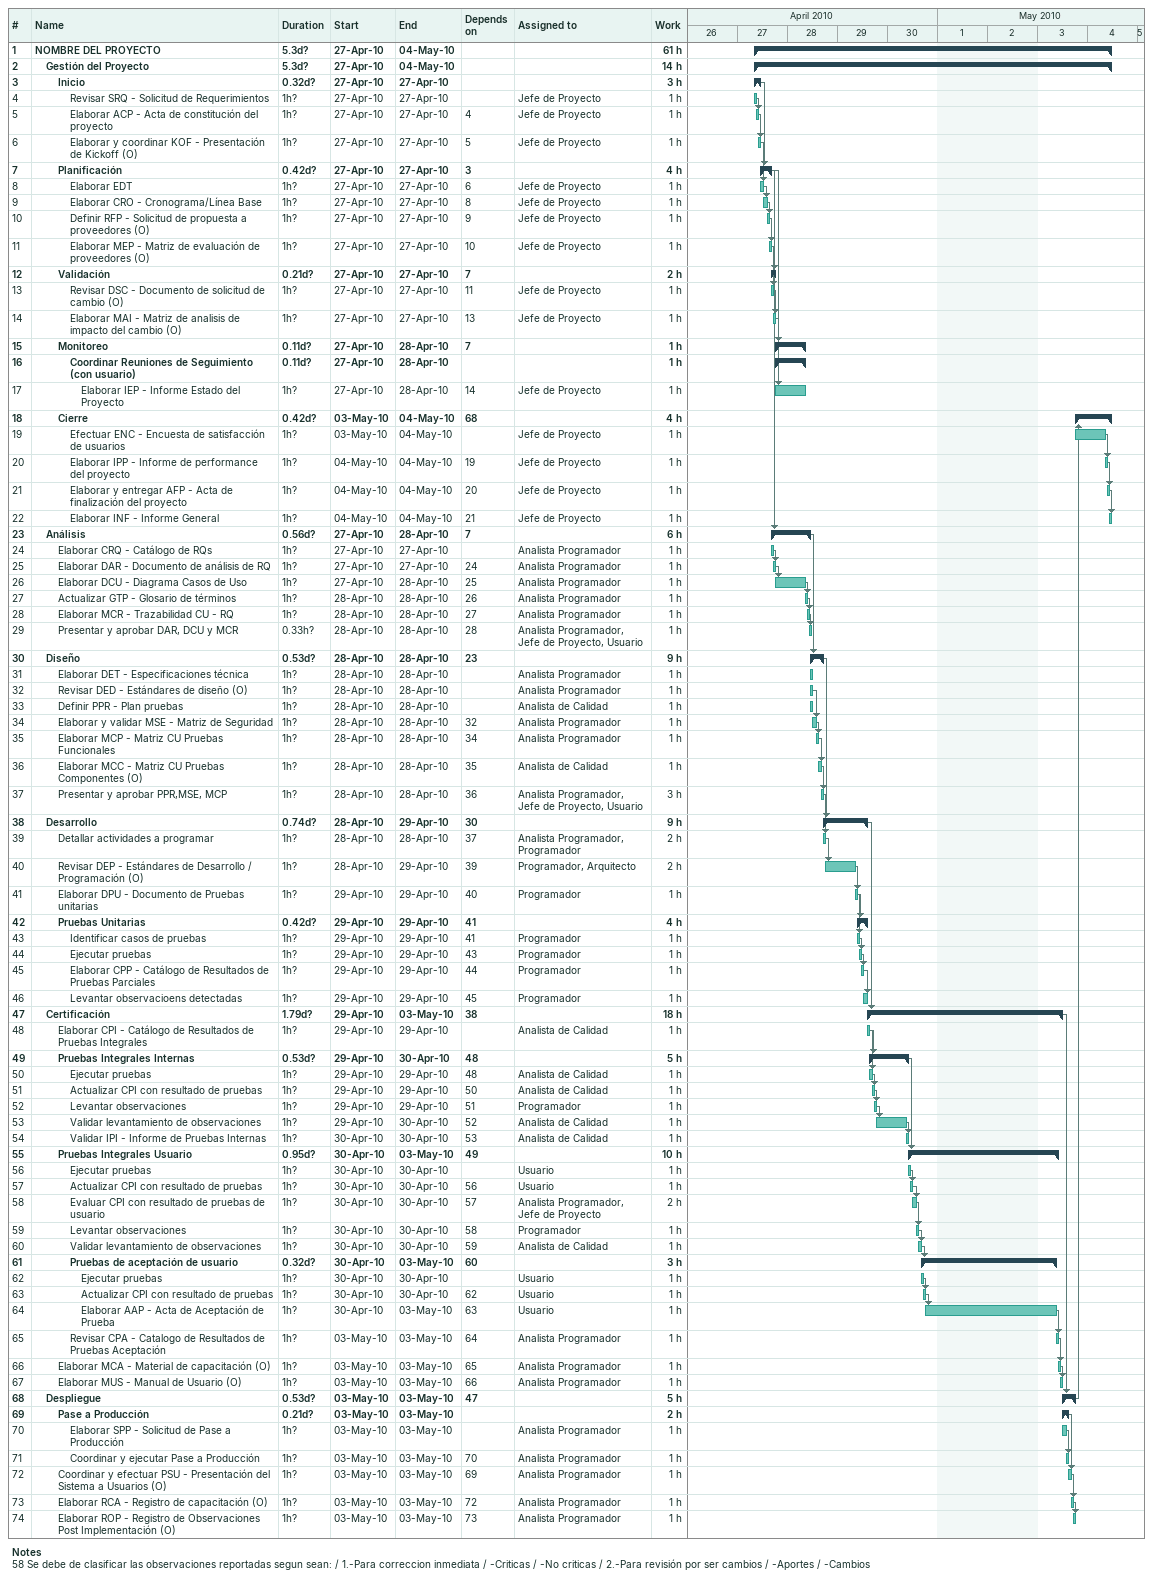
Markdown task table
| ID | Level | Task | Duration | Start | Finish | Predecessors | Resources | Work (h) |
|---|---|---|---|---|---|---|---|---|
| 1 | 1 | **NOMBRE DEL PROYECTO** | 5.3d? | 2010-04-27 | 2010-05-04 |  |  | 61 |
| 2 | 2 | **Gestión del Proyecto** | 5.3d? | 2010-04-27 | 2010-05-04 |  |  | 14 |
| 3 | 3 | **Inicio** | 0.32d? | 2010-04-27 | 2010-04-27 |  |  | 3 |
| 4 | 4 | Revisar SRQ - Solicitud de Requerimientos | 1h? | 2010-04-27 | 2010-04-27 |  | Jefe de Proyecto | 1 |
| 5 | 4 | Elaborar ACP - Acta de constitución del proyecto | 1h? | 2010-04-27 | 2010-04-27 | 4 | Jefe de Proyecto | 1 |
| 6 | 4 | Elaborar y coordinar KOF - Presentación de Kickoff (O) | 1h? | 2010-04-27 | 2010-04-27 | 5 | Jefe de Proyecto | 1 |
| 7 | 3 | **Planificación** | 0.42d? | 2010-04-27 | 2010-04-27 | 3 |  | 4 |
| 8 | 4 | Elaborar EDT | 1h? | 2010-04-27 | 2010-04-27 | 6 | Jefe de Proyecto | 1 |
| 9 | 4 | Elaborar CRO - Cronograma/Línea Base | 1h? | 2010-04-27 | 2010-04-27 | 8 | Jefe de Proyecto | 1 |
| 10 | 4 | Definir RFP - Solicitud de propuesta a proveedores (O) | 1h? | 2010-04-27 | 2010-04-27 | 9 | Jefe de Proyecto | 1 |
| 11 | 4 | Elaborar MEP - Matriz de evaluación de proveedores (O) | 1h? | 2010-04-27 | 2010-04-27 | 10 | Jefe de Proyecto | 1 |
| 12 | 3 | **Validación** | 0.21d? | 2010-04-27 | 2010-04-27 | 7 |  | 2 |
| 13 | 4 | Revisar DSC - Documento de solicitud de cambio (O) | 1h? | 2010-04-27 | 2010-04-27 | 11 | Jefe de Proyecto | 1 |
| 14 | 4 | Elaborar MAI - Matriz de analisis de impacto del cambio (O) | 1h? | 2010-04-27 | 2010-04-27 | 13 | Jefe de Proyecto | 1 |
| 15 | 3 | **Monitoreo** | 0.11d? | 2010-04-27 | 2010-04-28 | 7 |  | 1 |
| 16 | 4 | **Coordinar Reuniones de Seguimiento (con usuario)** | 0.11d? | 2010-04-27 | 2010-04-28 |  |  | 1 |
| 17 | 5 | Elaborar IEP - Informe Estado del Proyecto | 1h? | 2010-04-27 | 2010-04-28 | 14 | Jefe de Proyecto | 1 |
| 18 | 3 | **Cierre** | 0.42d? | 2010-05-03 | 2010-05-04 | 68 |  | 4 |
| 19 | 4 | Efectuar ENC - Encuesta de satisfacción de usuarios | 1h? | 2010-05-03 | 2010-05-04 |  | Jefe de Proyecto | 1 |
| 20 | 4 | Elaborar IPP - Informe de performance del proyecto | 1h? | 2010-05-04 | 2010-05-04 | 19 | Jefe de Proyecto | 1 |
| 21 | 4 | Elaborar y entregar AFP - Acta de finalización del proyecto | 1h? | 2010-05-04 | 2010-05-04 | 20 | Jefe de Proyecto | 1 |
| 22 | 4 | Elaborar INF - Informe General | 1h? | 2010-05-04 | 2010-05-04 | 21 | Jefe de Proyecto | 1 |
| 23 | 2 | **Análisis** | 0.56d? | 2010-04-27 | 2010-04-28 | 7 |  | 6 |
| 24 | 3 | Elaborar CRQ - Catálogo de RQs | 1h? | 2010-04-27 | 2010-04-27 |  | Analista Programador | 1 |
| 25 | 3 | Elaborar DAR - Documento de análisis de RQ | 1h? | 2010-04-27 | 2010-04-27 | 24 | Analista Programador | 1 |
| 26 | 3 | Elaborar DCU - Diagrama Casos de Uso | 1h? | 2010-04-27 | 2010-04-28 | 25 | Analista Programador | 1 |
| 27 | 3 | Actualizar GTP - Glosario de términos | 1h? | 2010-04-28 | 2010-04-28 | 26 | Analista Programador | 1 |
| 28 | 3 | Elaborar MCR - Trazabilidad CU - RQ | 1h? | 2010-04-28 | 2010-04-28 | 27 | Analista Programador | 1 |
| 29 | 3 | Presentar y aprobar DAR, DCU y MCR | 0.33h? | 2010-04-28 | 2010-04-28 | 28 | Analista Programador, Jefe de Proyecto, Usuario | 1 |
| 30 | 2 | **Diseño** | 0.53d? | 2010-04-28 | 2010-04-28 | 23 |  | 9 |
| 31 | 3 | Elaborar DET - Especificaciones técnica | 1h? | 2010-04-28 | 2010-04-28 |  | Analista Programador | 1 |
| 32 | 3 | Revisar DED - Estándares de diseño (O) | 1h? | 2010-04-28 | 2010-04-28 |  | Analista Programador | 1 |
| 33 | 3 | Definir PPR - Plan pruebas | 1h? | 2010-04-28 | 2010-04-28 |  | Analista de Calidad | 1 |
| 34 | 3 | Elaborar y validar MSE - Matriz de Seguridad | 1h? | 2010-04-28 | 2010-04-28 | 32 | Analista Programador | 1 |
| 35 | 3 | Elaborar MCP - Matriz CU Pruebas Funcionales | 1h? | 2010-04-28 | 2010-04-28 | 34 | Analista Programador | 1 |
| 36 | 3 | Elaborar MCC - Matriz CU Pruebas Componentes (O) | 1h? | 2010-04-28 | 2010-04-28 | 35 | Analista de Calidad | 1 |
| 37 | 3 | Presentar y aprobar PPR,MSE, MCP | 1h? | 2010-04-28 | 2010-04-28 | 36 | Analista Programador, Jefe de Proyecto, Usuario | 3 |
| 38 | 2 | **Desarrollo** | 0.74d? | 2010-04-28 | 2010-04-29 | 30 |  | 9 |
| 39 | 3 | Detallar actividades a programar | 1h? | 2010-04-28 | 2010-04-28 | 37 | Analista Programador, Programador | 2 |
| 40 | 3 | Revisar DEP - Estándares de Desarrollo / Programación (O) | 1h? | 2010-04-28 | 2010-04-29 | 39 | Programador, Arquitecto | 2 |
| 41 | 3 | Elaborar DPU - Documento de Pruebas unitarias | 1h? | 2010-04-29 | 2010-04-29 | 40 | Programador | 1 |
| 42 | 3 | **Pruebas Unitarias** | 0.42d? | 2010-04-29 | 2010-04-29 | 41 |  | 4 |
| 43 | 4 | Identificar casos de pruebas | 1h? | 2010-04-29 | 2010-04-29 | 41 | Programador | 1 |
| 44 | 4 | Ejecutar pruebas | 1h? | 2010-04-29 | 2010-04-29 | 43 | Programador | 1 |
| 45 | 4 | Elaborar CPP - Catálogo de Resultados de Pruebas Parciales | 1h? | 2010-04-29 | 2010-04-29 | 44 | Programador | 1 |
| 46 | 4 | Levantar observacioens detectadas | 1h? | 2010-04-29 | 2010-04-29 | 45 | Programador | 1 |
| 47 | 2 | **Certificación** | 1.79d? | 2010-04-29 | 2010-05-03 | 38 |  | 18 |
| 48 | 3 | Elaborar CPI - Catálogo de Resultados de Pruebas Integrales | 1h? | 2010-04-29 | 2010-04-29 |  | Analista de Calidad | 1 |
| 49 | 3 | **Pruebas Integrales Internas** | 0.53d? | 2010-04-29 | 2010-04-30 | 48 |  | 5 |
| 50 | 4 | Ejecutar pruebas | 1h? | 2010-04-29 | 2010-04-29 | 48 | Analista de Calidad | 1 |
| 51 | 4 | Actualizar CPI con resultado de pruebas | 1h? | 2010-04-29 | 2010-04-29 | 50 | Analista de Calidad | 1 |
| 52 | 4 | Levantar observaciones | 1h? | 2010-04-29 | 2010-04-29 | 51 | Programador | 1 |
| 53 | 4 | Validar levantamiento de observaciones | 1h? | 2010-04-29 | 2010-04-30 | 52 | Analista de Calidad | 1 |
| 54 | 4 | Validar IPI - Informe de Pruebas Internas | 1h? | 2010-04-30 | 2010-04-30 | 53 | Analista de Calidad | 1 |
| 55 | 3 | **Pruebas Integrales Usuario** | 0.95d? | 2010-04-30 | 2010-05-03 | 49 |  | 10 |
| 56 | 4 | Ejecutar pruebas | 1h? | 2010-04-30 | 2010-04-30 |  | Usuario | 1 |
| 57 | 4 | Actualizar CPI con resultado de pruebas | 1h? | 2010-04-30 | 2010-04-30 | 56 | Usuario | 1 |
| 58 | 4 | Evaluar CPI con resultado de pruebas de usuario | 1h? | 2010-04-30 | 2010-04-30 | 57 | Analista Programador, Jefe de Proyecto | 2 |
| 59 | 4 | Levantar observaciones | 1h? | 2010-04-30 | 2010-04-30 | 58 | Programador | 1 |
| 60 | 4 | Validar levantamiento de observaciones | 1h? | 2010-04-30 | 2010-04-30 | 59 | Analista de Calidad | 1 |
| 61 | 4 | **Pruebas de aceptación de usuario** | 0.32d? | 2010-04-30 | 2010-05-03 | 60 |  | 3 |
| 62 | 5 | Ejecutar pruebas | 1h? | 2010-04-30 | 2010-04-30 |  | Usuario | 1 |
| 63 | 5 | Actualizar CPI con resultado de pruebas | 1h? | 2010-04-30 | 2010-04-30 | 62 | Usuario | 1 |
| 64 | 5 | Elaborar AAP - Acta de Aceptación de Prueba | 1h? | 2010-04-30 | 2010-05-03 | 63 | Usuario | 1 |
| 65 | 4 | Revisar CPA - Catalogo de Resultados de Pruebas Aceptación | 1h? | 2010-05-03 | 2010-05-03 | 64 | Analista Programador | 1 |
| 66 | 3 | Elaborar MCA - Material de capacitación (O) | 1h? | 2010-05-03 | 2010-05-03 | 65 | Analista Programador | 1 |
| 67 | 3 | Elaborar MUS - Manual de Usuario (O) | 1h? | 2010-05-03 | 2010-05-03 | 66 | Analista Programador | 1 |
| 68 | 2 | **Despliegue** | 0.53d? | 2010-05-03 | 2010-05-03 | 47 |  | 5 |
| 69 | 3 | **Pase a Producción** | 0.21d? | 2010-05-03 | 2010-05-03 |  |  | 2 |
| 70 | 4 | Elaborar SPP - Solicitud de Pase a Producción | 1h? | 2010-05-03 | 2010-05-03 |  | Analista Programador | 1 |
| 71 | 4 | Coordinar y ejecutar Pase a Producción | 1h? | 2010-05-03 | 2010-05-03 | 70 | Analista Programador | 1 |
| 72 | 3 | Coordinar y efectuar PSU - Presentación del Sistema a Usuarios (O) | 1h? | 2010-05-03 | 2010-05-03 | 69 | Analista Programador | 1 |
| 73 | 3 | Elaborar RCA - Registro de capacitación (O) | 1h? | 2010-05-03 | 2010-05-03 | 72 | Analista Programador | 1 |
| 74 | 3 | Elaborar ROP - Registro de Observaciones Post Implementación (O) | 1h? | 2010-05-03 | 2010-05-03 | 73 | Analista Programador | 1 |

Notes
- 58: Se debe de clasificar las observaciones reportadas segun sean: / 1.-Para correccion inmediata / -Criticas / -No criticas / 2.-Para revisión por ser cambios / -Aportes / -Cambios
